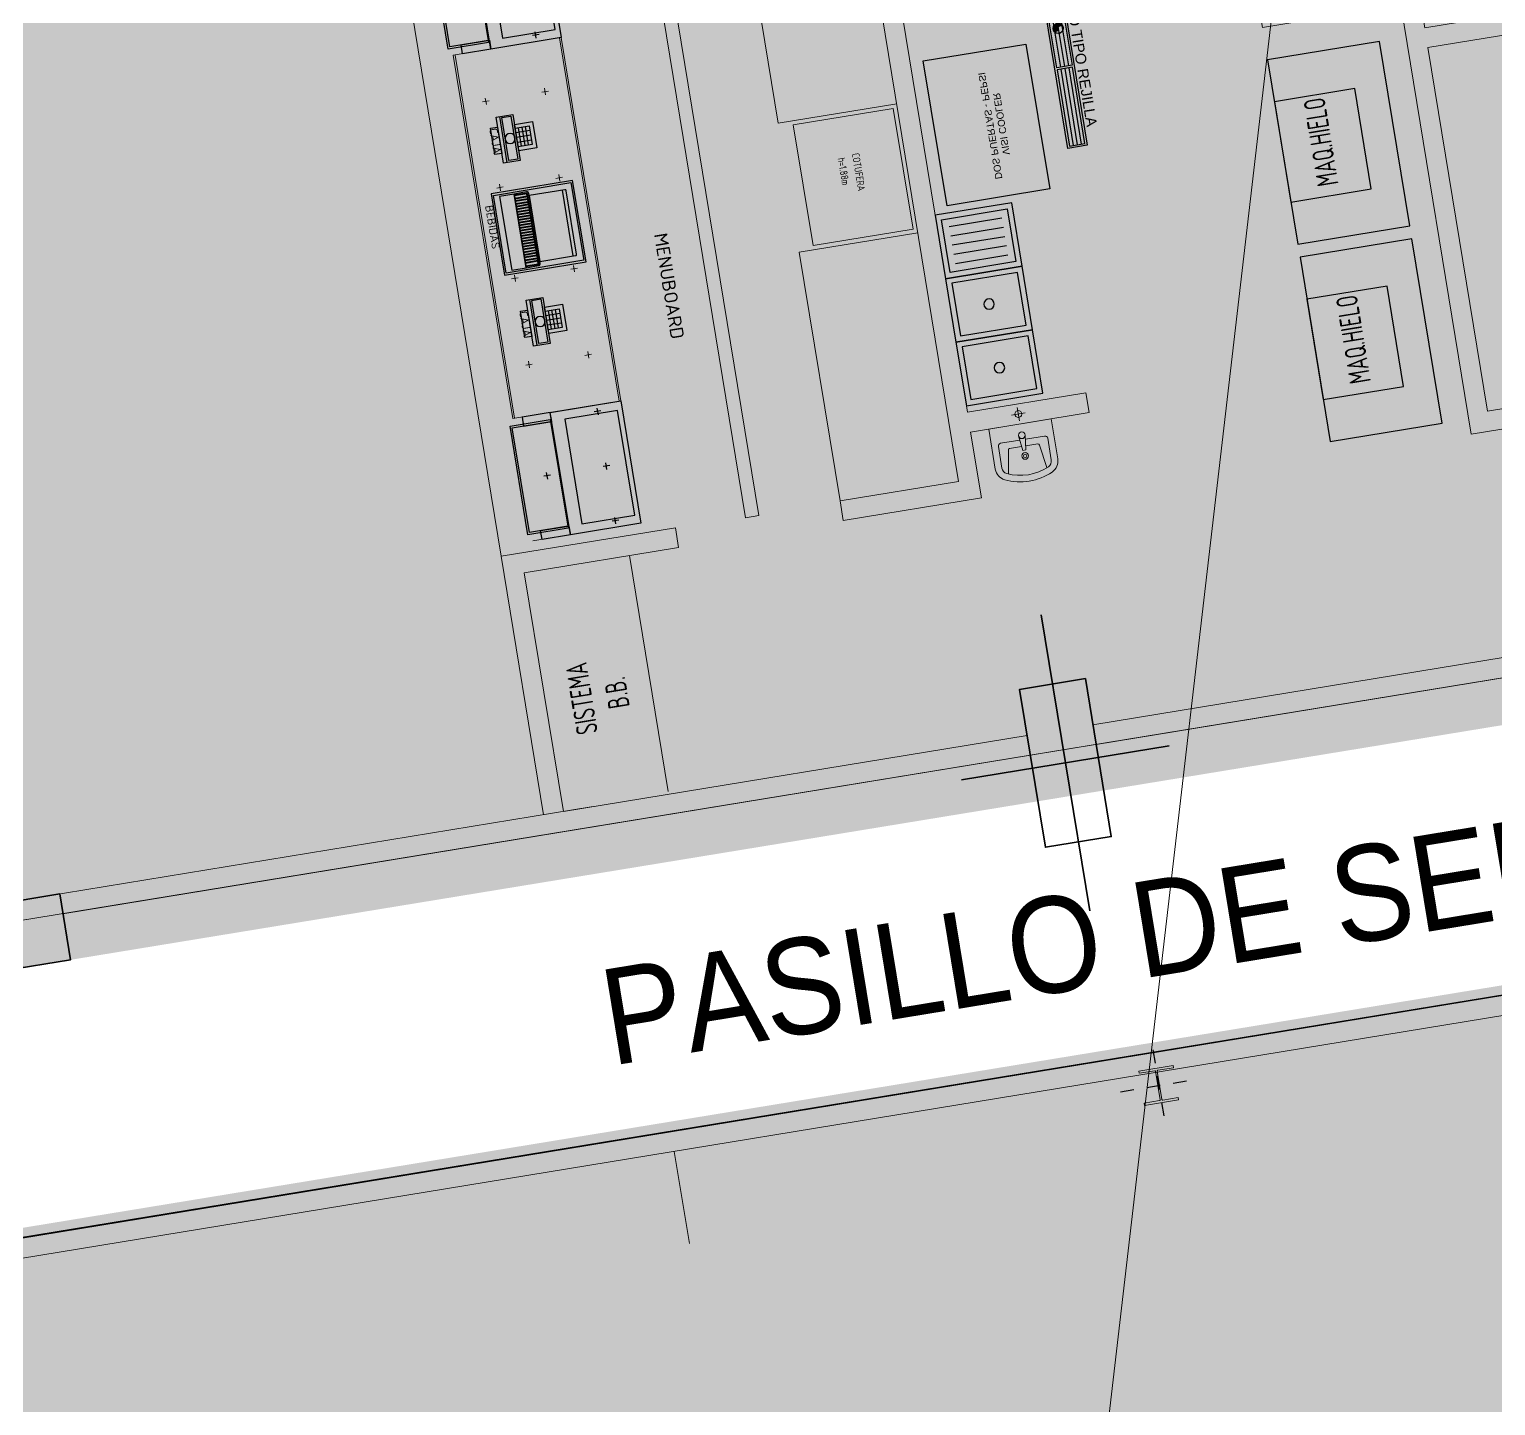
# Model space of a CAD drawing. Header units: metres. Extents: x 2 to 659295185, y -28 to 1124222152.
# Drawn here: x 655601.57 to 655612.57, y 1126205.96 to 1126216.27 of the extents above; entities that cross this region are included whole.
import ezdxf
from ezdxf.enums import TextEntityAlignment as Align

# ---------------------------------------------------------------- set-up
doc = ezdxf.new("R2010")
doc.units = ezdxf.units.M
doc.header["$MEASUREMENT"] = 0
for name, pattern in [('CCSM_C1_CUERPO FM$0$CONTINU', [0]), ('CCSM_C1_CUERPO FM$0$CONTINUA', [0]), ('CCSM_C1_CUERPO G$0$CCSM_C1_CUERPO NS$0$CONTINUA', [0]), ('CENTER2', [1.125, 0.75, -0.125, 0.125, -0.125]), ('DASHDOT', [1, 0.5, -0.25, 0, -0.25])]:
    doc.linetypes.add(name, pattern=pattern)
doc.layers.get('0').update_dxf_attribs({"linetype": 'CONTINUOUS'})
for name, color, linetype in [('CCSM_C1_CUERPO BJ$0$A-LOCAL ID', 7, 'CONTINUOUS'), ('CCSM_C1_CUERPO BJ$0$ID_Nº LOCAL', 7, 'CONTINUOUS'), ('CCSM_C1_CUERPO FM$0$A-AREAS COMERCIALES', 151, 'CONTINUOUS'), ('CCSM_C1_CUERPO FM$0$A_PARED CINES', 2, 'CONTINUOUS'), ('CCSM_C1_CUERPO FM$0$A_VISTA CINES', 8, 'CONTINUOUS'), ('CCSM_C1_CUERPO G$0$A-AREAS COMERCIALES', 151, 'CONTINUOUS'), ('CCSM_C1_CUERPO G$0$A_Paredes', 2, 'CONTINUOUS'), ('COLUMNA', 9, 'CONTINUOUS'), ('Cota', 3, 'CONTINUOUS'), ('EJES', 7, 'CENTER2')]:
    doc.layers.add(name, color=color, linetype=linetype)
for name, color, linetype, lineweight in [('CCSM_C1_CUERPO FM$0$A-SANIT_PIEZAS', 8, 'CONTINUOUS', 13), ('CCSM_C1_CUERPO G$0$A_Vistas', 8, 'CCSM_C1_CUERPO G$0$CCSM_C1_CUERPO NS$0$CONTINUA', 20), ('CCSM_XREF ESTRUCTURA15$0$E-CA-COLUMNA', 2, 'CONTINUOUS', 35), ('CCSM_XREF ESTRUCTURA15$0$E-CF-COLUMNA', 2, 'CONTINUOUS', 35), ('LOCALES ASIGNADOS', 41, 'DASHDOT', 0)]:
    doc.layers.add(name, color=color, linetype=linetype, lineweight=lineweight)
doc.styles.add('CCSM_C1_CUERPO BJ$0$ROMANS', font='romans__.ttf')
doc.styles.add('CCSM_C1_CUERPO BJ$0$sigo', font='arial.ttf', dxfattribs={"width": 0.9})
doc.styles.add('CCSM_C1_CUERPO FM$0$3', font='ARCHITXT.SHX', dxfattribs={"width": 0.75, "height": 0.2})
doc.styles.add('CCSM_C1_CUERPO FM$0$Arial', font='arial.ttf', dxfattribs={"width": 1.5})
doc.styles.add('CCSM_C1_CUERPO FM$0$Standard', font='txt_____.ttf')
doc.styles.add('CCSM_C1_CUERPO FM$0$STYLE1', font='ARCHITXT.SHX', dxfattribs={"width": 0.75})

# ---------------------------------------------------------------- blocks, each defined once
blk = doc.blocks.new('CCSM_C1_CUERPO FM$0$A$C78741D4A')
for points in [[(0, 0.75), (0, 0.215), (0.93, 0.215), (0.93, 0.75)], [(0, 0.215), (0, 0), (0.067, 0), (0.067, 0.215)], [(0.862, 0), (0.862, 0.215), (0.93, 0.215), (0.93, 0)]]:
    blk.add_lwpolyline(points, close=True)
at = {"ltscale": 0.01}
blk.add_lwpolyline([(0.067, 0.314), (0.067, 0.715), (0.862, 0.715), (0.862, 0.314)], close=True, dxfattribs=at)
at = {"ltscale": 0.25}
for points in [[(0.025, 0.565), (0.075, 0.565)], [(0.05, 0.59), (0.05, 0.54)], [(0.44, 0.565), (0.49, 0.565)], [(0.465, 0.59), (0.465, 0.54)], [(0.905, 0.565), (0.855, 0.565)], [(0.88, 0.59), (0.88, 0.54)], [(0.44, 0.115), (0.49, 0.115)], [(0.465, 0.14), (0.465, 0.09)]]:
    blk.add_lwpolyline(points, dxfattribs=at)
for points in [[(0.052, 0.206), (0.052, -0.1), (0.877, -0.1), (0.877, 0.206), (0.052, 0.206)], [(0.067, 0.206), (0.067, -0.085), (0.862, -0.085), (0.862, 0.206)]]:
    blk.add_lwpolyline(points)
blk = doc.blocks.new('CCSM_C1_CUERPO FM$0$REFRESQUERA_PB')
at = {"ltscale": 4}
for points in [[(0.31, -0.31), (-0.31, -0.31), (-0.31, 0.31), (0.31, 0.31)], [(-0.28, -0.14), (0.28, -0.14), (0.28, -0.25), (-0.28, -0.25)]]:
    blk.add_lwpolyline(points, close=True, dxfattribs=at)
at = {"ltscale": 0.25}
blk.add_lwpolyline([(0.295, -0.295), (0.295, 0.295), (-0.295, 0.295), (-0.295, -0.295)], close=True, dxfattribs=at)
at = {"ltscale": 4}
blk.add_lwpolyline([(-0.25, 0.24, -0.414214), (-0.24, 0.25), (0.24, 0.25, -0.414214), (0.25, 0.24), (0.25, -0.03), (-0.25, -0.03), (-0.25, 0.24)], format="xyb", dxfattribs=at)
for points in [[(-0.25, 0.223), (0.25, 0.223)], [(0.247, -0.045), (0.265, -0.045), (0.265, -0.14), (-0.265, -0.14), (-0.265, -0.045), (-0.247, -0.045)], [(-0.247, -0.045), (-0.247, -0.14)], [(-0.242, -0.045), (-0.242, -0.14)], [(-0.242, -0.045), (-0.227, -0.045)], [(-0.227, -0.045), (-0.227, -0.14)], [(-0.222, -0.045), (-0.206, -0.045)], [(-0.222, -0.045), (-0.222, -0.14)], [(-0.206, -0.045), (-0.206, -0.14)], [(-0.201, -0.045), (-0.186, -0.045)], [(-0.201, -0.045), (-0.201, -0.14)], [(-0.186, -0.045), (-0.186, -0.14)], [(-0.181, -0.045), (-0.166, -0.045)], [(-0.181, -0.045), (-0.181, -0.14)], [(-0.166, -0.045), (-0.166, -0.14)], [(-0.161, -0.045), (-0.145, -0.045)], [(-0.161, -0.045), (-0.161, -0.14)], [(-0.145, -0.045), (-0.145, -0.14)], [(-0.14, -0.045), (-0.125, -0.045)], [(-0.14, -0.045), (-0.14, -0.14)], [(-0.125, -0.045), (-0.125, -0.14)], [(-0.12, -0.045), (-0.104, -0.045)], [(-0.12, -0.045), (-0.12, -0.14)], [(-0.104, -0.045), (-0.104, -0.14)], [(-0.099, -0.045), (-0.084, -0.045)], [(-0.099, -0.045), (-0.099, -0.14)], [(-0.084, -0.045), (-0.084, -0.14)], [(-0.079, -0.045), (-0.064, -0.045)], [(-0.079, -0.045), (-0.079, -0.14)], [(-0.064, -0.045), (-0.064, -0.14)], [(-0.059, -0.045), (-0.043, -0.045)], [(-0.059, -0.045), (-0.059, -0.14)], [(-0.043, -0.045), (-0.043, -0.14)], [(-0.038, -0.045), (-0.023, -0.045)], [(-0.038, -0.045), (-0.038, -0.14)], [(-0.023, -0.045), (-0.023, -0.14)], [(-0.018, -0.045), (-0.002, -0.045)], [(-0.018, -0.045), (-0.018, -0.14)], [(-0.002, -0.045), (-0.002, -0.14)], [(0.002, -0.045), (0.018, -0.045)], [(0.002, -0.045), (0.002, -0.14)], [(0.018, -0.045), (0.018, -0.14)], [(0.023, -0.045), (0.038, -0.045)], [(0.023, -0.045), (0.023, -0.14)], [(0.038, -0.045), (0.038, -0.14)], [(0.043, -0.045), (0.059, -0.045)], [(0.043, -0.045), (0.043, -0.14)], [(0.059, -0.045), (0.059, -0.14)], [(0.064, -0.045), (0.079, -0.045)], [(0.064, -0.045), (0.064, -0.14)], [(0.079, -0.045), (0.079, -0.14)], [(0.084, -0.045), (0.099, -0.045)], [(0.084, -0.045), (0.084, -0.14)], [(0.099, -0.045), (0.099, -0.14)], [(0.104, -0.045), (0.12, -0.045)], [(0.104, -0.045), (0.104, -0.14)], [(0.12, -0.045), (0.12, -0.14)], [(0.125, -0.045), (0.14, -0.045)], [(0.125, -0.045), (0.125, -0.14)], [(0.14, -0.045), (0.14, -0.14)], [(0.145, -0.045), (0.161, -0.045)], [(0.145, -0.045), (0.145, -0.14)], [(0.161, -0.045), (0.161, -0.14)], [(0.166, -0.045), (0.181, -0.045)], [(0.166, -0.045), (0.166, -0.14)], [(0.181, -0.045), (0.181, -0.14)], [(0.186, -0.045), (0.201, -0.045)], [(0.186, -0.045), (0.186, -0.14)], [(0.201, -0.045), (0.201, -0.14)], [(0.206, -0.045), (0.222, -0.045)], [(0.206, -0.045), (0.206, -0.14)], [(0.222, -0.045), (0.222, -0.14)], [(0.227, -0.045), (0.242, -0.045)], [(0.227, -0.045), (0.227, -0.14)], [(0.242, -0.045), (0.242, -0.14)], [(0.247, -0.045), (0.247, -0.14)]]:
    blk.add_lwpolyline(points, dxfattribs=at)
for points in [[(0.265, -0.03, -0.414214), (0.28, -0.045), (0.28, -0.14), (-0.28, -0.14), (-0.28, -0.045, -0.414214), (-0.265, -0.03)], [(0.265, -0.04, -0.414214), (0.27, -0.045), (0.27, -0.14), (-0.27, -0.14), (-0.27, -0.045, -0.414214), (-0.265, -0.04)]]:
    blk.add_lwpolyline(points, format="xyb", close=True, dxfattribs=at)
blk = doc.blocks.new('CCSM_C1_CUERPO FM$0$REGISTRADORA_PB')
at = {"ltscale": 4, "elevation": 0}
for points in [[(-0.1, 0.048), (0.1, 0.048), (0.1, 0.186), (-0.1, 0.186)], [(-0.07, 0.048), (0.07, 0.048), (0.07, 0.155), (-0.07, 0.155)], [(-0.175, -0.079), (0.175, -0.079), (0.175, 0.048), (-0.175, 0.048)]]:
    blk.add_lwpolyline(points, close=True, dxfattribs=at)
for points in [[(-0.07, 0.128), (0.07, 0.128)], [(-0.037, 0.155), (-0.037, 0.048)], [(0, 0.155), (0, 0.048)], [(0.035, 0.155), (0.035, 0.048)], [(-0.07, 0.101), (0.07, 0.101)], [(-0.07, 0.075), (0.07, 0.075)], [(-0.175, -0.051), (0.175, -0.051)]]:
    blk.add_lwpolyline(points, dxfattribs=at)
at = {"ltscale": 4}
for points in [[(-0.161, -0.037), (0.166, -0.037), (0.166, 0.031), (-0.161, 0.031)], [(-0.1, -0.134), (0.1, -0.134), (0.1, -0.079), (-0.1, -0.079)]]:
    blk.add_lwpolyline(points, close=True, dxfattribs=at)
at = {"ltscale": 0.25}
blk.add_circle((0, 0), 0.0381, dxfattribs=at)
blk = doc.blocks.new('CCSM_C1_CUERPO FM$0$_DREN BACK OFFICE')
h = blk.add_hatch()
h.set_pattern_fill('ANSI31', color=256, scale=0.052534, style=0)
h.set_pattern_definition([(45, (58.975792, 0.864892), (-0.0046434118, 0.0046434118), [])])
h.paths.add_polyline_path([(0, 0.038, 0.414214), (-0.038, 0, 0.414214), (0, -0.038, 1), (0, 0, -1)])
blk.add_lwpolyline([(-0.9, 0.073), (0.9, 0.073), (0.9, -0.073), (-0.9, -0.073)], close=True)
for points in [[(-0.305, -0.058), (-0.885, -0.058), (-0.885, 0.058), (-0.305, 0.058), (-0.305, -0.058)], [(-0.885, 0.03), (-0.305, 0.03)], [(-0.885, 0), (-0.305, 0)], [(0.29, -0.058), (-0.29, -0.058), (-0.29, 0.058), (0.29, 0.058), (0.29, -0.058)], [(-0.29, 0.03), (0.29, 0.03)], [(-0.29, 0), (0.29, 0)], [(0.305, 0.058), (0.305, -0.058), (0.885, -0.058), (0.885, 0.058), (0.305, 0.058)], [(0.305, 0.03), (0.885, 0.03)], [(0.305, 0), (0.885, 0)], [(-0.885, -0.03), (-0.305, -0.03)], [(-0.29, -0.03), (0.29, -0.03)], [(0.305, -0.03), (0.885, -0.03)]]:
    blk.add_lwpolyline(points)
blk.add_lwpolyline([(0, -0.038, 1), (0, 0, -1), (0, 0.038)], format="xyb")
blk.add_circle((0, 0), 0.0381)
at = {"insert": (-0.797, 0.171), "char_height": 0.08, "width": 2.11845, "attachment_point": 1, "style": 'CCSM_C1_CUERPO FM$0$Standard'}
blk.add_mtext('{\\fArial|b0|i0|c0|p34;DREN DE PISO TIPO REJILLA}', dxfattribs=at)
blk = doc.blocks.new('CCSM_C1_CUERPO FM$0$FREG_3-ESTACIONES')
for points in [[(-1.206, 0.291), (-0.724, 0.291), (-0.724, -0.291), (-1.206, -0.291)], [(-0.765, 0.25), (-1.165, 0.25), (-1.165, -0.25), (-0.765, -0.25)], [(-0.724, 0.291), (-0.241, 0.291), (-0.241, -0.291), (-0.724, -0.291)], [(-0.683, 0.25), (-0.283, 0.25), (-0.283, -0.25), (-0.683, -0.25)], [(-0.241, 0.291), (0.241, 0.291), (0.241, -0.291), (-0.241, -0.291)], [(-0.2, 0.25), (0.2, 0.25), (0.2, -0.25), (-0.2, -0.25)]]:
    blk.add_lwpolyline(points, close=True)
for points in [[(-1.105, 0.2), (-1.105, -0.2)], [(-1.035, 0.2), (-1.035, -0.2)], [(-0.965, 0.2), (-0.965, -0.2)], [(-0.895, 0.2), (-0.895, -0.2)], [(-0.825, 0.2), (-0.825, -0.2)]]:
    blk.add_lwpolyline(points)
for centre in [(-0.483, 0), (0, 0)]:
    blk.add_circle(centre, 0.0391)
blk = doc.blocks.new('CCSM_C1_CUERPO FM$0$MAQUINA DE HIELO')
at = {"linetype": 'CCSM_C1_CUERPO FM$0$CONTINU'}
for points in [[(0, -0.7), (0.85, -0.7), (0.85, 0.7), (0, 0.7)], [(0.24, -0.381), (0.85, -0.381), (0.85, 0.381), (0.24, 0.381)]]:
    blk.add_lwpolyline(points, close=True, dxfattribs=at)
at = {"linetype": 'CCSM_C1_CUERPO FM$0$CONTINU', "insert": (0.555, -0.027), "char_height": 0.16, "width": 0.467, "attachment_point": 5, "rotation": 270, "style": 'CCSM_C1_CUERPO FM$0$3'}
blk.add_mtext('{\\Farchitxt.shx;MAQ.HIELO}', dxfattribs=at)
blk = doc.blocks.new('CCSM_C1_CUERPO FM$0$NEVERA VISICOOLER 2PTAS')
blk.add_lwpolyline([(1.1, 0.78), (0, 0.78), (0, 0), (1.1, 0), (1.1, 0.78)], close=True)
at = {"style": 'CCSM_C1_CUERPO FM$0$Arial'}
for s, p in [('DOS PUERTAS - PEPSI', (0.539, 0.417)), ('VISI COOLER', (0.539, 0.502))]:
    blk.add_text(s, height=0.05275, dxfattribs=at).set_placement(p, align=Align.MIDDLE_CENTER)
blk = doc.blocks.new('CCSM_C1_CUERPO FM$0$lvamanos 2')
at = {"layer": 'CCSM_C1_CUERPO FM$0$A-SANIT_PIEZAS'}
for p, q in [((-1136.608, 737.485), (-1136.608, 737.384)), ((-1136.557, 737.435), (-1136.659, 737.435)), ((-1136.62, 737.16), (-1136.633, 737.274)), ((-1136.582, 737.274), (-1136.595, 737.16)), ((-1136.753, 737.004), (-1136.725, 737.18)), ((-1136.715, 737.19), (-1136.624, 737.19)), ((-1136.595, 737.16), (-1136.62, 737.16)), ((-1136.592, 737.19), (-1136.5, 737.19)), ((-1136.49, 737.18), (-1136.462, 737.004))]:
    blk.add_line(p, q, dxfattribs=at)
blk.add_lwpolyline([(-1136.788, 736.965, -0.286583), (-1136.845, 737.055), (-1136.845, 737.36), (-1136.37, 737.36), (-1136.37, 737.055, -0.286583), (-1136.428, 736.965, -0.222992)], format="xyb", close=True, dxfattribs=at)
blk.add_lwpolyline([(-1136.586, 737.24), (-1136.44, 737.24, -0.414214), (-1136.42, 737.22), (-1136.42, 737.055, -0.290803), (-1136.449, 737.009, -0.222992), (-1136.766, 737.009, -0.290806), (-1136.795, 737.055, 0.000003), (-1136.795, 737.055), (-1136.795, 737.22, -0.414214), (-1136.775, 737.24), (-1136.629, 737.24)], format="xyb", dxfattribs=at)
for centre, radius in [((-1136.608, 737.435), 0.0254), ((-1136.608, 737.274), 0.0254), ((-1136.608, 737.117), 0.0254), ((-1136.608, 737.117), 0.0127)]:
    blk.add_circle(centre, radius, dxfattribs=at)
for centre, start, end in [((-1136.715, 737.18), 90, 180), ((-1136.5, 737.18), 0, 90)]:
    blk.add_arc(centre, 0.01, start, end, dxfattribs=at)
blk = doc.blocks.new('CCSM_XREF ESTRUCTURA15$0$CCSM_COLUMNA REC')
at = {"layer": 'CCSM_XREF ESTRUCTURA15$0$E-CA-COLUMNA'}
blk.add_lwpolyline([(-0.25, -0.25), (0.25, -0.25), (0.25, 0.25), (-0.25, 0.25)], close=True, dxfattribs=at)
blk = doc.blocks.new('CCSM_XREF ESTRUCTURA15$0$COLUM REC 120x50 mid')
at = {"color": 5}
for p, q in [((0, 1.124), (0, -1.124)), ((-0.789, 0), (0.789, 0))]:
    blk.add_line(p, q, dxfattribs=at)
at = {"color": 2}
blk.add_lwpolyline([(-0.25, 0.6), (-0.25, -0.6), (0.25, -0.6), (0.25, 0.6)], close=True, dxfattribs=at)
blk = doc.blocks.new('CCSM_C1_CUERPO BJ$0$IDENT LOCAL')
at = {"style": 'CCSM_C1_CUERPO BJ$0$ROMANS'}
for tag, height, p in [('AREA-EXACTA', 0.5, (0.587, 0.096)), ('NºLOCAL', 0.7, (1.17, 0.119)), ('RUBRO', 0.35, (0, 0)), ('USO', 0.35, (-0.587, -0.096))]:
    blk.add_attdef(tag, text='', height=height, rotation=279.3085, dxfattribs=at).set_placement(p, align=Align.BOTTOM_CENTER)
blk = doc.blocks.new('COL')
at = {"layer": 'COLUMNA', "color": 7, "linetype": 'Continuous', "lineweight": 0, "ltscale": 5}
blk.add_lwpolyline([(19.766, 15.152), (19.766, 15.169), (19.648, 15.169, -0.414214), (19.643, 15.174), (19.643, 15.391, -0.414214), (19.648, 15.396), (19.766, 15.396), (19.766, 15.412), (19.506, 15.412), (19.506, 15.396), (19.624, 15.396, -0.414214), (19.629, 15.391), (19.629, 15.174, -0.414214), (19.624, 15.169), (19.506, 15.169), (19.506, 15.152)], format="xyb", close=True, dxfattribs=at)
at = {"layer": 'EJES', "linetype": 'CENTER2', "ltscale": 0.03}
for p, q in [((19.636, 15.552), (19.636, 15.002)), ((19.346, 15.282), (19.916, 15.282))]:
    blk.add_line(p, q, dxfattribs=at)

msp = doc.modelspace()

# ---------------------------------------------------------------- hatches: boundary and pattern name
at = {"layer": 'LOCALES ASIGNADOS'}
h = msp.add_hatch(color=256, dxfattribs=at)
h.dxf.hatch_style = 1
h.paths.add_polyline_path([(655589.7703, 1126232.191), (655578.0644, 1126230.2723), (655582.0473, 1126206.0472), (655642.2441, 1126215.9139), (655628.8111, 1126297.8682), (655580.3241, 1126289.8221), (655587.0771, 1126248.6218), (655588.7068, 1126238.6795), (655588.7068, 1126238.6794)])
h = msp.add_hatch(color=256, dxfattribs=at)
edge = h.paths.add_edge_path()
edge.add_arc((655975.9593, 1126497.1278), 571.6129, 216.511196, 228.853005)
edge.add_line((655599.8419, 1126066.6896), (655654.2207, 1126142.3808))
edge.add_line((655654.2207, 1126142.3808), (655642.4814, 1126214.0024))
edge.add_line((655642.4814, 1126214.0024), (655582.0935, 1126204.1044))
edge.add_line((655582.0935, 1126204.1044), (655516.5308, 1126157.0296))

# ---------------------------------------------------------------- linework, layer by layer
at = {"layer": 'CCSM_C1_CUERPO FM$0$A-AREAS COMERCIALES', "lineweight": 5}
msp.add_lwpolyline([(655578.0763, 1126230.2743), (655581.9906, 1126206.3934), (655642.1873, 1126216.2601), (655628.8673, 1126297.5252), (655608.1932, 1126294.1366), (655580.3646, 1126289.5749), (655589.7705, 1126232.1911), (655589.7705, 1126232.1911), (655589.7705, 1126232.1911), (655589.7705, 1126232.1911), (655578.0763, 1126230.2743)], dxfattribs=at)
at = {"layer": 'CCSM_C1_CUERPO FM$0$A_PARED CINES', "linetype": 'CCSM_C1_CUERPO FM$0$CONTINUA', "lineweight": 5}
for points in [[(655609.5191, 1126213.401), (655609.4949, 1126213.5491), (655608.607, 1126213.4035), (655607.4636, 1126220.3805), (655607.3156, 1126220.3562), (655608.54, 1126212.8859), (655607.6519, 1126212.7403), (655607.6761, 1126212.5923), (655608.7121, 1126212.7621), (655608.6312, 1126213.2555), (655609.5191, 1126213.401)], [(655605.1124, 1126212.3241), (655606.4175, 1126212.538)], [(655606.4175, 1126212.538), (655606.4418, 1126212.39)], [(655605.2847, 1126212.2003), (655606.4418, 1126212.39)], [(655605.4296, 1126210.3864), (655605.1123, 1126212.324)], [(655605.5778, 1126210.4107), (655605.2845, 1126212.2003)], [(655605.5776, 1126210.4106), (655609.055, 1126210.9806)], [(655601.8261, 1126209.6437), (655609.0793, 1126210.8326)], [(655593.9071, 1126208.4977), (655605.8021, 1126210.4474)]]:
    msp.add_lwpolyline(points, dxfattribs=at)
at = {"layer": 'CCSM_C1_CUERPO FM$0$A_PARED CINES', "lineweight": 5}
for points in [[(655614.0675, 1126213.5154), (655612.3833, 1126213.2394), (655611.8557, 1126216.4579), (655610.8184, 1126216.2879), (655610.7942, 1126216.436), (655611.9795, 1126216.6302), (655612.036, 1126216.2859), (655618.4422, 1126217.3369)], [(655614.7315, 1126216.5768), (655612.0601, 1126216.1383), (655612.507, 1126213.4116), (655614.0432, 1126213.6634)]]:
    msp.add_lwpolyline(points, dxfattribs=at)
msp.add_lwpolyline([(655619.7864, 1126212.5872), (655619.6383, 1126212.5633), (655619.6383, 1126212.5633), (655609.5727, 1126210.9135), (655609.5484, 1126211.0615), (655619.6141, 1126212.7113), (655619.5439, 1126213.1394), (655619.7413, 1126213.1718), (655619.7611, 1126213.0506), (655619.7118, 1126213.0425), (655619.7864, 1126212.5872), (655619.7864, 1126212.5872)], close=True, dxfattribs=at)
at = {"layer": 'CCSM_C1_CUERPO FM$0$A_VISTA CINES', "lineweight": 5, "ltscale": 0.06}
msp.add_lwpolyline([(655604.379, 1126228.2593), (655606.9436, 1126212.613), (655607.0423, 1126212.6292), (655604.4777, 1126228.2755)], close=True, dxfattribs=at)
at = {"layer": 'CCSM_C1_CUERPO FM$0$A_VISTA CINES', "lineweight": 5}
for points in [[(655602.5503, 1126227.9555), (655605.1124, 1126212.3241)], [(655606.0743, 1126212.3297), (655606.3638, 1126210.5605)]]:
    msp.add_lwpolyline(points, dxfattribs=at)
at = {"layer": 'CCSM_C1_CUERPO FM$0$A_VISTA CINES', "lineweight": 5, "ltscale": 0.06}
for points in [[(655605.5558, 1126225.5283), (655607.1879, 1126215.5711)], [(655605.5618, 1126216.213), (655604.7526, 1126216.0803)], [(655605.9957, 1126213.4873), (655605.5493, 1126216.2109)], [(655605.5618, 1126216.213), (655606.0083, 1126213.4893)], [(655605.1991, 1126213.3567), (655604.7526, 1126216.0803)], [(655605.2116, 1126213.3587), (655604.7652, 1126216.0824)], [(655605.0213, 1126215.7393), (655604.972, 1126215.7312)], [(655604.9926, 1126215.7599), (655605.0007, 1126215.7106)], [(655605.4654, 1126215.8121), (655605.4161, 1126215.804)], [(655605.4367, 1126215.8327), (655605.4448, 1126215.7834)], [(655608.0775, 1126215.717), (655607.1879, 1126215.5711)], [(655605.5507, 1126215.137), (655605.5426, 1126215.1863)], [(655605.1273, 1126215.0929), (655605.0779, 1126215.0848)], [(655605.1066, 1126215.0642), (655605.0986, 1126215.1136)], [(655605.5713, 1126215.1657), (655605.522, 1126215.1576)], [(655608.2345, 1126214.7496), (655607.3464, 1126214.604)], [(655607.6519, 1126212.7403), (655607.3464, 1126214.604)], [(655605.2183, 1126214.3833), (655605.2102, 1126214.4326)], [(655605.683, 1126214.4848), (655605.6336, 1126214.4767)], [(655605.6623, 1126214.4561), (655605.6542, 1126214.5054)], [(655605.2389, 1126214.412), (655605.1895, 1126214.4039)], [(655605.3448, 1126213.7656), (655605.2955, 1126213.7576)], [(655605.3242, 1126213.7369), (655605.3161, 1126213.7863)], [(655605.7889, 1126213.8384), (655605.7396, 1126213.8303)], [(655605.7683, 1126213.8097), (655605.7602, 1126213.8591)], [(655605.1991, 1126213.3567), (655606.0083, 1126213.4893)], [(655606.1587, 1126212.5716), (655605.3495, 1126212.4389)]]:
    msp.add_lwpolyline(points, dxfattribs=at)
at = {"layer": 'CCSM_C1_CUERPO FM$0$A_VISTA CINES', "lineweight": 5, "elevation": -0.0133}
msp.add_lwpolyline([(655608.1996, 1126214.7771), (655607.4496, 1126214.6542), (655607.3013, 1126215.5593), (655608.0513, 1126215.6822)], close=True, dxfattribs=at)
at = {"layer": 'CCSM_C1_CUERPO G$0$A-AREAS COMERCIALES', "lineweight": 5}
msp.add_lwpolyline([(655628.8673, 1126297.5252), (655642.1873, 1126216.2601), (655581.9906, 1126206.3934), (655568.6859, 1126287.2557), (655570.6102, 1126287.5711), (655570.505, 1126288.2126), (655580.3241, 1126289.822), (655580.3646, 1126289.5749), (655628.1272, 1126297.4039)], close=True, dxfattribs=at)
msp.add_lwpolyline([(655641.3334, 1126213.7383), (655641.3576, 1126213.5902), (655642.5917, 1126213.7925), (655654.2996, 1126142.3627), (655599.8529, 1126066.5759, -0.053332), (655516.3654, 1126157.001), (655579.6821, 1126203.6331)], format="xyb", close=True, dxfattribs=at)
msp.add_lwpolyline([(655646.49, 1126190.0099), (655654.2997, 1126142.363), (655599.8531, 1126066.5761, -0.053332), (655516.3656, 1126157.0013), (655579.6822, 1126203.6334), (655641.3335, 1126213.7385), (655641.3578, 1126213.5905), (655642.5919, 1126213.7927), (655643.9016, 1126205.8023), (655639.7982, 1126205.1297), (655641.0926, 1126197.2328), (655636.3132, 1126196.4494), (655637.6072, 1126188.5547), (655646.49, 1126190.0099)], format="xyb", dxfattribs=at)
msp.add_lwpolyline([(655594.2122, 1126206.0147), (655605.8808, 1126134.8171), (655542.617, 1126124.451), (655542.4431, 1126124.423), (655547.4639, 1126118.673), (655554.923, 1126110.4029), (655561.6846, 1126103.1539), (655568.174, 1126096.4661), (655575.3225, 1126089.3195), (655581.2931, 1126083.5282), (655586.8201, 1126078.3304), (655590.1477, 1126075.2606), (655594.1965, 1126071.6035), (655598.2749, 1126067.9614), (655599.8533, 1126066.5765), (655654.2999, 1126142.3632), (655642.5916, 1126213.7927), (655641.3576, 1126213.5904), (655641.3334, 1126213.7383), (655594.2111, 1126206.022)], dxfattribs=at)
at = {"layer": 'CCSM_C1_CUERPO G$0$A_Paredes', "lineweight": 5}
for p, q in [((655594.8037, 1126206.1117), (655617.3035, 1126209.7996)), ((655594.8039, 1126206.1119), (655617.3037, 1126209.7998)), ((655594.828, 1126205.9637), (655617.3284, 1126209.6516)), ((655593.644, 1126205.7698), (655614.7374, 1126209.2272))]:
    msp.add_line(p, q, dxfattribs=at)
at = {"layer": 'CCSM_C1_CUERPO G$0$A_Vistas', "lineweight": 5}
msp.add_line((655606.5227, 1126207.1712), (655606.4095, 1126207.862), dxfattribs=at)
at = {"layer": 'Cota', "lineweight": 0}
msp.add_lwpolyline([(655719.9766, 1126143.0158), (655762.8619, 1126137.0781), (655797.8742, 1126229.9604), (655794.0251, 1126302.9937), (655628.044, 1126363.9768), (655605.1617, 1126167.097), (655719.9766, 1126143.0158)], dxfattribs=at)

# ---------------------------------------------------------------- block references
at = {"lineweight": 5, "rotation": 9.308542326335465}
msp.add_blockref('COL', (655593.1358, 1126190.0993), dxfattribs=at)
at = {"layer": 'CCSM_C1_CUERPO BJ$0$A-LOCAL ID', "lineweight": 5}
ref = msp.add_blockref('CCSM_C1_CUERPO BJ$0$IDENT LOCAL', (655611.6547, 1126207.9921), dxfattribs=dict(at, xscale=0.9000000000244517, yscale=0.9000000000244517, zscale=0.9000000000244517, rotation=9.322235950626997))
ref.add_attrib('NºLOCAL', 'PASILLO DE SERVICIO 18', dxfattribs={"layer": 'CCSM_C1_CUERPO BJ$0$ID_Nº LOCAL', "height": 0.72, "rotation": 9.32224, "style": 'CCSM_C1_CUERPO BJ$0$sigo', "width": 0.9}).set_placement((655611.4579, 1126209.1911), align=Align.BOTTOM_CENTER)
at = {"layer": 'CCSM_C1_CUERPO FM$0$A_VISTA CINES', "lineweight": 5}
for name, p, rotation in [('CCSM_C1_CUERPO FM$0$_DREN BACK OFFICE', (655609.2876, 1126216.2823, -0.0132), 279.3084511987043), ('CCSM_C1_CUERPO FM$0$MAQUINA DE HIELO', (655611.81, 1126215.4932), 189.308449631698), ('CCSM_C1_CUERPO FM$0$MAQUINA DE HIELO', (655612.0527, 1126214.0129), 189.3084496580271)]:
    msp.add_blockref(name, p, dxfattribs=dict(at, rotation=rotation))
at = {"layer": 'CCSM_C1_CUERPO FM$0$A_VISTA CINES', "lineweight": 5, "ltscale": 0.06, "extrusion": (-3.09931e-21, 1.69775e-20, -1), "zscale": -0.9999999999999996, "rotation": 80.69149136116658}
for name, p in [('CCSM_C1_CUERPO FM$0$A$C78741D4A', (-655604.8213, 1126216.0916, 0.0127)), ('CCSM_C1_CUERPO FM$0$REGISTRADORA_PB', (-655605.1792, 1126215.4561, 0.0127)), ('CCSM_C1_CUERPO FM$0$REFRESQUERA_PB', (-655605.3915, 1126214.7866, 0.0127)), ('CCSM_C1_CUERPO FM$0$REGISTRADORA_PB', (-655605.404, 1126214.0844, 0.0127)), ('CCSM_C1_CUERPO FM$0$A$C78741D4A', (-655605.4182, 1126212.4502, 0.0127))]:
    msp.add_blockref(name, p, dxfattribs=at)
at = {"layer": 'CCSM_C1_CUERPO FM$0$A_VISTA CINES', "lineweight": 5, "ltscale": 0.06, "xscale": -1}
for name, p, rotation in [('CCSM_C1_CUERPO FM$0$NEVERA VISICOOLER 2PTAS', (655608.4541, 1126214.9526), 279.3084511987043), ('CCSM_C1_CUERPO FM$0$FREG_3-ESTACIONES', (655608.8473, 1126213.7381), 99.30845119870439)]:
    msp.add_blockref(name, p, dxfattribs=dict(at, rotation=rotation))
at = {"layer": 'CCSM_C1_CUERPO FM$0$A_VISTA CINES', "linetype": 'Continuous', "lineweight": 5, "rotation": 9.307918162833401}
msp.add_blockref('CCSM_C1_CUERPO FM$0$lvamanos 2', (656849.9043, 1125669.5003), dxfattribs=at)
at = {"layer": 'CCSM_XREF ESTRUCTURA15$0$E-CF-COLUMNA', "lineweight": 5, "xscale": -1}
for name, p, rotation in [('CCSM_XREF ESTRUCTURA15$0$COLUM REC 120x50 mid', (655609.3421, 1126210.7747), 9.308451253520298), ('CCSM_XREF ESTRUCTURA15$0$CCSM_COLUMNA REC', (655601.5954, 1126209.505), 279.3084512271911)]:
    msp.add_blockref(name, p, dxfattribs=dict(at, rotation=rotation))

# ---------------------------------------------------------------- texts
at = {"layer": 'CCSM_C1_CUERPO FM$0$A_VISTA CINES', "lineweight": 5, "style": 'CCSM_C1_CUERPO FM$0$STYLE1', "width": 0.75}
msp.add_text('COTUFERA', height=0.0561, rotation=279.30851, dxfattribs=at).set_placement((655607.7403, 1126215.3424, -0.0133))
at = {"layer": 'CCSM_C1_CUERPO FM$0$A_VISTA CINES', "lineweight": 5, "ltscale": 0.06, "char_height": 0.06, "width": 0.223951, "attachment_point": 5, "rotation": 279.30059, "style": 'CCSM_C1_CUERPO FM$0$Standard'}
for s, insert in [('CAJA', (655605.0668, 1126215.4379)), ('BEBIDAS', (655605.0465, 1126214.7928)), ('CAJA', (655605.2916, 1126214.0662))]:
    msp.add_mtext(s, dxfattribs=dict(at, insert=insert))
at = {"layer": 'CCSM_C1_CUERPO FM$0$A_VISTA CINES', "lineweight": 5, "insert": (655607.6893, 1126215.3172, -0.0133), "char_height": 0.0561, "attachment_point": 1, "rotation": 279.30851, "style": 'CCSM_C1_CUERPO FM$0$STYLE1'}
msp.add_mtext('h=1.88m', dxfattribs=at)
at = {"layer": 'CCSM_C1_CUERPO FM$0$A_VISTA CINES', "lineweight": 5, "attachment_point": 5}
for s, insert, char_height, width, rotation, style in [('MENUBOARD', (655606.3705, 1126214.3507), 0.1, 2.032, 279.30059, 'CCSM_C1_CUERPO FM$0$Standard'), ('SISTEMA\\PB.B.', (655605.8468, 1126211.2785), 0.16, 0.4674, 99.30831, 'CCSM_C1_CUERPO FM$0$3')]:
    msp.add_mtext(s, dxfattribs=dict(at, insert=insert, char_height=char_height, width=width, rotation=rotation, style=style))

doc.saveas('drawing.dxf')
